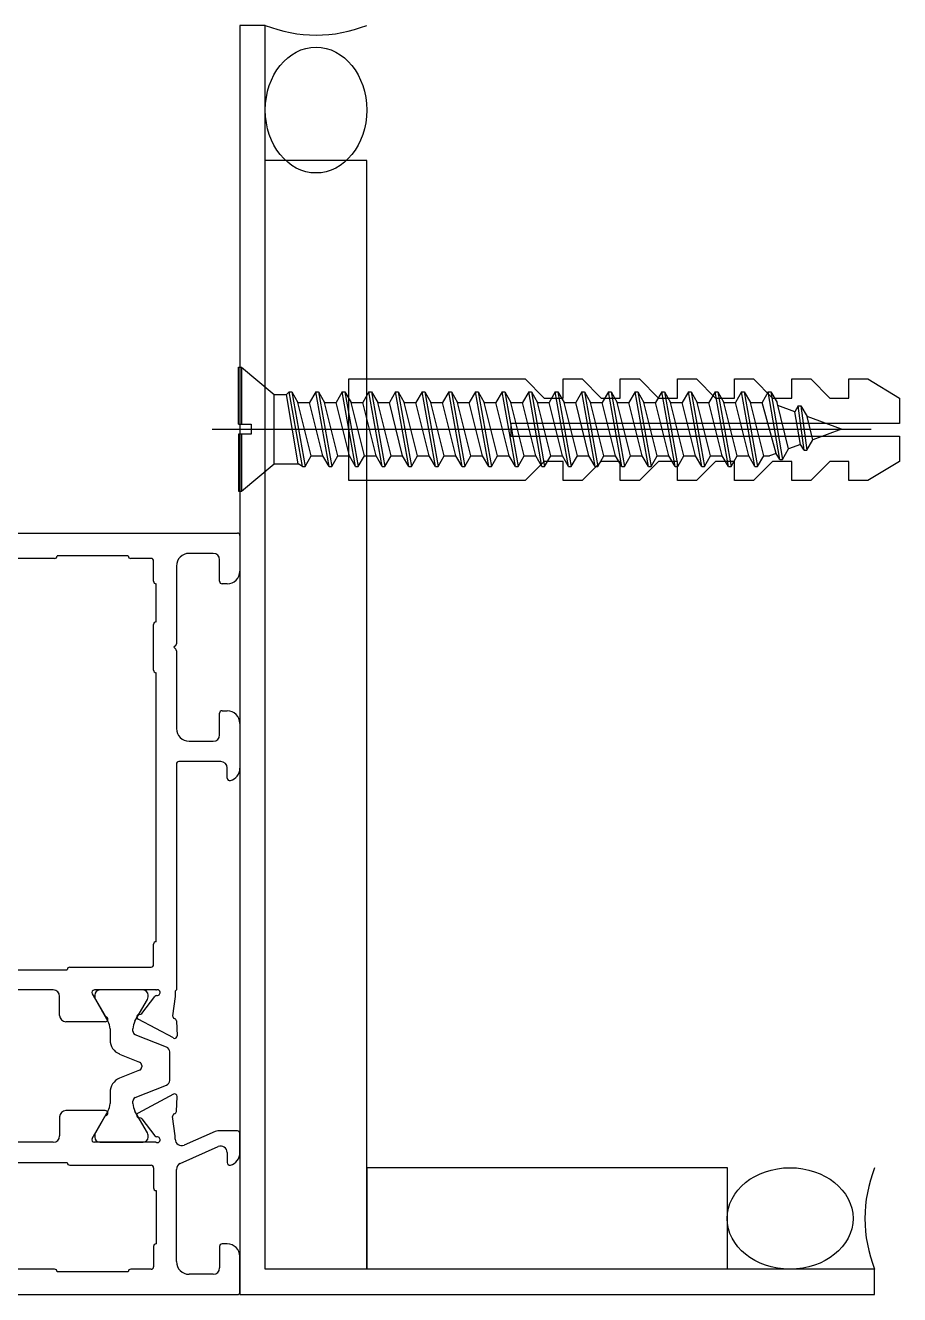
# Model space of a CAD drawing. Header units: inches. Extents: x -12530 to 36157, y 78659 to 110077.
# Drawn here: x 8594.9 to 8663.8, y 87925.6 to 88025.6 of the extents above; entities that cross this region are included whole.
import ezdxf

# ---------------------------------------------------------------- set-up
doc = ezdxf.new("R2010")
doc.units = ezdxf.units.IN
doc.header["$MEASUREMENT"] = 0
doc.layers.add('freecads.com', color=7, linetype='Continuous')

msp = doc.modelspace()

# ---------------------------------------------------------------- linework, layer by layer
at = {"layer": 'freecads.com'}
for p, q in [((8613.8, 88025.63), (8611.8, 88025.63)), ((8611.8, 88025.63), (8611.8, 87925.63)), ((8613.8, 87927.63), (8613.8, 88025.63)), ((8621.8, 88014.98), (8613.8, 88014.98)), ((8621.8, 87927.63), (8621.8, 88014.98)), ((8537, 87985.63), (8611.6, 87985.63)), ((8611.8, 87985.43), (8611.8, 87982.63)), ((8609.7, 87984.03), (8607.8, 87984.03)), ((8597.2, 87983.63), (8592.6, 87983.63)), ((8603, 87983.83), (8597.4, 87983.83)), ((8604.8, 87983.63), (8603.2, 87983.63)), ((8605, 87981.83), (8605, 87983.43)), ((8606.8, 87983.03), (8606.8, 87976.91)), ((8610.2, 87981.83), (8610.2, 87983.53)), ((8605.2, 87978.63), (8605.2, 87981.63)), ((8610.8, 87981.63), (8610.4, 87981.63)), ((8605, 87974.83), (8605, 87978.43)), ((8606.75, 87976.77), (8606.6, 87976.63)), ((8606.6, 87976.63), (8606.75, 87976.49)), ((8606.8, 87976.35), (8606.8, 87970.23)), ((8605.2, 87953.43), (8605.2, 87974.63)), ((8610.2, 87969.73), (8610.2, 87971.43)), ((8610.4, 87971.63), (8610.8, 87971.63)), ((8611.8, 87970.63), (8611.8, 87967.1)), ((8607.8, 87969.23), (8609.7, 87969.23)), ((8606.8, 87967.43), (8606.8, 87949.63)), ((8610.3, 87967.63), (8607, 87967.63)), ((8610.8, 87966.33), (8610.8, 87967.13)), ((8605, 87951.63), (8605, 87953.23)), ((8565.6, 87951.23), (8598.2, 87951.23)), ((8598.4, 87951.43), (8604.8, 87951.43)), ((8597.1, 87949.63), (8565, 87949.63)), ((8597.6, 87947.63), (8597.6, 87949.13)), ((8600.16, 87949.33), (8601.16, 87947.61)), ((8605.17, 87949.63), (8600.34, 87949.63)), ((8600.37, 87949.23), (8600.37, 87949.08)), ((8604.17, 87949.63), (8600.77, 87949.63)), ((8604.08, 87947.78), (8605.09, 87949.12)), ((8604.57, 87949.08), (8604.57, 87949.23)), ((8606.7, 87949.13), (8606.5, 87947.6)), ((8606.8, 87949.63), (8606.7, 87949.53)), ((8606.7, 87949.53), (8606.7, 87949.13)), ((8600.43, 87948.88), (8601.41, 87947.17)), ((8603.53, 87947.17), (8604.52, 87948.88)), ((8601.2, 87947.13), (8598.1, 87947.13)), ((8606.57, 87945.85), (8603.78, 87947.33)), ((8606.64, 87947.39), (8606.66, 87947.38)), ((8606.8, 87947.2), (8606.86, 87946.03)), ((8601.57, 87946.57), (8601.57, 87945.7)), ((8603.37, 87946.39), (8603.37, 87946.57)), ((8606.02, 87945.12), (8603.56, 87946.11)), ((8602.32, 87944.58), (8603.89, 87943.95)), ((8606.27, 87942.51), (8606.27, 87944.75)), ((8603.89, 87943.31), (8602.32, 87942.68)), ((8604.07, 87943.67), (8604.07, 87943.58)), ((8603.56, 87941.15), (8606.02, 87942.14)), ((8601.57, 87941.56), (8601.57, 87940.69)), ((8606.57, 87941.41), (8603.78, 87939.93)), ((8606.8, 87940.06), (8606.86, 87941.23)), ((8601.2, 87940.13), (8598.1, 87940.13)), ((8601.41, 87940.09), (8600.43, 87938.38)), ((8603.37, 87940.69), (8603.37, 87940.87)), ((8604.52, 87938.38), (8603.53, 87940.09)), ((8597.6, 87939.63), (8597.6, 87938.13)), ((8600.16, 87937.93), (8601.16, 87939.65)), ((8604.08, 87939.48), (8605.09, 87938.14)), ((8606.7, 87938.13), (8606.5, 87939.66)), ((8606.64, 87939.87), (8606.66, 87939.88)), ((8600.37, 87938.18), (8600.37, 87938.03)), ((8604.57, 87938.03), (8604.57, 87938.18)), ((8606.7, 87937.87), (8606.7, 87938.13)), ((8609.85, 87938.49), (8607.41, 87937.41)), ((8611.6, 87938.53), (8610.05, 87938.53)), ((8611.8, 87936.8), (8611.8, 87938.33)), ((8597.1, 87937.63), (8565, 87937.63)), ((8605.17, 87937.63), (8600.34, 87937.63)), ((8600.77, 87937.63), (8604.17, 87937.63)), ((8607.1, 87935.96), (8610.1, 87937.29)), ((8565.6, 87936.03), (8598.2, 87936.03)), ((8610.8, 87936.83), (8610.8, 87936.03)), ((8598.4, 87935.83), (8604.8, 87935.83)), ((8605, 87935.63), (8605, 87934.03)), ((8606.8, 87928.23), (8606.8, 87935.5)), ((8650.21, 87935.63), (8621.8, 87935.63)), ((8621.8, 87935.63), (8621.8, 87927.63)), ((8650.21, 87927.63), (8650.21, 87935.63)), ((8605.2, 87933.83), (8605.2, 87929.63)), ((8605, 87929.43), (8605, 87927.83)), ((8610.2, 87929.43), (8610.2, 87927.73)), ((8610.8, 87929.63), (8610.4, 87929.63)), ((8611.8, 87925.83), (8611.8, 87928.63)), ((8597.2, 87927.63), (8592.6, 87927.63)), ((8603, 87927.43), (8597.4, 87927.43)), ((8604.8, 87927.63), (8603.2, 87927.63)), ((8609.7, 87927.23), (8607.8, 87927.23)), ((8661.8, 87927.63), (8613.8, 87927.63)), ((8661.8, 87925.63), (8661.8, 87927.63)), ((8562, 87925.63), (8611.6, 87925.63)), ((8611.8, 87925.63), (8661.8, 87925.63))]:
    msp.add_line(p, q, dxfattribs=at)
at = {"layer": 'freecads.com', "ltscale": 3}
for p, q in [((8611.68, 87994.22), (8611.68, 87998.71)), ((8611.68, 87998.71), (8611.93, 87998.71)), ((8611.93, 87998.71), (8611.93, 87994.22)), ((8611.93, 87998.71), (8614.51, 87996.55)), ((8620.37, 87989.77), (8620.37, 87997.77)), ((8620.37, 87997.77), (8634.27, 87997.77)), ((8634.27, 87997.77), (8635.77, 87996.27)), ((8637.27, 87996.27), (8637.27, 87997.77)), ((8637.27, 87997.77), (8638.77, 87997.77)), ((8638.77, 87997.77), (8640.27, 87996.27)), ((8641.77, 87996.27), (8641.77, 87997.77)), ((8641.77, 87997.77), (8643.27, 87997.77)), ((8643.27, 87997.77), (8644.77, 87996.27)), ((8646.27, 87996.27), (8646.27, 87997.77)), ((8646.27, 87997.77), (8647.77, 87997.77)), ((8647.77, 87997.77), (8649.27, 87996.27)), ((8650.77, 87996.27), (8650.77, 87997.77)), ((8650.77, 87997.77), (8652.27, 87997.77)), ((8652.27, 87997.77), (8653.77, 87996.27)), ((8655.27, 87996.27), (8655.27, 87997.77)), ((8655.27, 87997.77), (8656.77, 87997.77)), ((8656.77, 87997.77), (8658.27, 87996.27)), ((8659.77, 87996.27), (8659.77, 87997.77)), ((8659.77, 87997.77), (8661.27, 87997.77)), ((8661.27, 87997.77), (8663.77, 87996.27)), ((8614.51, 87991.08), (8614.51, 87996.55)), ((8614.51, 87996.55), (8615.47, 87996.55)), ((8615.67, 87996.75), (8615.47, 87996.55)), ((8616.4, 87991.08), (8615.47, 87996.55)), ((8616.72, 87990.88), (8615.67, 87996.75)), ((8615.67, 87996.75), (8615.88, 87996.75)), ((8615.88, 87996.75), (8616.93, 87990.88)), ((8615.88, 87996.75), (8616.37, 87995.91)), ((8617.77, 87996.75), (8617.28, 87995.91)), ((8618.82, 87990.88), (8617.77, 87996.75)), ((8617.77, 87996.75), (8617.98, 87996.75)), ((8617.98, 87996.75), (8619.03, 87990.88)), ((8617.98, 87996.75), (8618.46, 87995.91)), ((8619.87, 87996.75), (8619.38, 87995.91)), ((8620.91, 87990.88), (8619.87, 87996.75)), ((8619.87, 87996.75), (8620.08, 87996.75)), ((8620.08, 87996.75), (8621.12, 87990.88)), ((8620.08, 87996.75), (8620.56, 87995.91)), ((8621.96, 87996.75), (8621.48, 87995.91)), ((8621.96, 87996.75), (8622.17, 87996.75)), ((8623.01, 87990.88), (8621.96, 87996.75)), ((8622.17, 87996.75), (8622.66, 87995.91)), ((8622.17, 87996.75), (8623.22, 87990.88)), ((8624.06, 87996.75), (8623.58, 87995.91)), ((8625.11, 87990.88), (8624.06, 87996.75)), ((8624.06, 87996.75), (8624.27, 87996.75)), ((8624.27, 87996.75), (8625.32, 87990.88)), ((8624.27, 87996.75), (8624.75, 87995.91)), ((8626.16, 87996.75), (8625.67, 87995.91)), ((8627.21, 87990.88), (8626.16, 87996.75)), ((8626.16, 87996.75), (8626.37, 87996.75)), ((8626.37, 87996.75), (8627.42, 87990.88)), ((8626.37, 87996.75), (8626.85, 87995.91)), ((8628.25, 87996.75), (8627.77, 87995.91)), ((8628.25, 87996.75), (8628.46, 87996.75)), ((8629.3, 87990.88), (8628.25, 87996.75)), ((8628.46, 87996.75), (8628.95, 87995.91)), ((8628.46, 87996.75), (8629.51, 87990.88)), ((8630.35, 87996.75), (8629.87, 87995.91)), ((8630.35, 87996.75), (8630.56, 87996.75)), ((8631.4, 87990.88), (8630.35, 87996.75)), ((8630.56, 87996.75), (8631.05, 87995.91)), ((8630.56, 87996.75), (8631.61, 87990.88)), ((8632.45, 87996.75), (8631.96, 87995.91)), ((8632.45, 87996.75), (8632.66, 87996.75)), ((8633.5, 87990.88), (8632.45, 87996.75)), ((8632.66, 87996.75), (8633.14, 87995.91)), ((8632.66, 87996.75), (8633.71, 87990.88)), ((8634.55, 87996.75), (8634.06, 87995.91)), ((8634.55, 87996.75), (8634.76, 87996.75)), ((8635.59, 87990.88), (8634.55, 87996.75)), ((8634.76, 87996.75), (8635.24, 87995.91)), ((8634.76, 87996.75), (8635.8, 87990.88)), ((8635.77, 87996.27), (8637.27, 87996.27)), ((8636.64, 87996.75), (8636.16, 87995.91)), ((8636.64, 87996.75), (8636.85, 87996.75)), ((8637.69, 87990.88), (8636.64, 87996.75)), ((8636.85, 87996.75), (8637.34, 87995.91)), ((8636.85, 87996.75), (8637.9, 87990.88)), ((8638.74, 87996.75), (8638.26, 87995.91)), ((8639.79, 87990.88), (8638.74, 87996.75)), ((8638.74, 87996.75), (8638.95, 87996.75)), ((8638.95, 87996.75), (8640, 87990.88)), ((8638.95, 87996.75), (8639.43, 87995.91)), ((8640.27, 87996.27), (8641.77, 87996.27)), ((8640.84, 87996.75), (8640.35, 87995.91)), ((8641.89, 87990.88), (8640.84, 87996.75)), ((8640.84, 87996.75), (8641.05, 87996.75)), ((8641.05, 87996.75), (8642.1, 87990.88)), ((8641.05, 87996.75), (8641.53, 87995.91)), ((8642.94, 87996.75), (8642.45, 87995.91)), ((8642.94, 87996.75), (8643.14, 87996.75)), ((8643.98, 87990.88), (8642.94, 87996.75)), ((8643.14, 87996.75), (8643.63, 87995.91)), ((8643.14, 87996.75), (8644.19, 87990.88)), ((8645.03, 87996.75), (8644.55, 87995.91)), ((8644.77, 87996.27), (8646.27, 87996.27)), ((8645.03, 87996.75), (8645.24, 87996.75)), ((8646.08, 87990.88), (8645.03, 87996.75)), ((8645.24, 87996.75), (8645.73, 87995.91)), ((8645.24, 87996.75), (8646.29, 87990.88)), ((8647.13, 87996.75), (8646.65, 87995.91)), ((8647.13, 87996.75), (8647.34, 87996.75)), ((8648.18, 87990.88), (8647.13, 87996.75)), ((8647.34, 87996.75), (8647.82, 87995.91)), ((8647.34, 87996.75), (8648.39, 87990.88)), ((8649.23, 87996.75), (8648.74, 87995.91)), ((8649.23, 87996.75), (8649.44, 87996.75)), ((8650.28, 87990.88), (8649.23, 87996.75)), ((8649.27, 87996.27), (8650.77, 87996.27)), ((8649.44, 87996.75), (8649.92, 87995.91)), ((8649.44, 87996.75), (8650.49, 87990.88)), ((8651.32, 87996.75), (8650.84, 87995.91)), ((8651.32, 87996.75), (8651.53, 87996.75)), ((8652.37, 87990.88), (8651.32, 87996.75)), ((8651.53, 87996.75), (8652.02, 87995.91)), ((8651.53, 87996.75), (8652.58, 87990.88)), ((8653.42, 87996.75), (8652.94, 87995.91)), ((8653.42, 87996.75), (8653.63, 87996.75)), ((8654.33, 87991.43), (8653.42, 87996.75)), ((8653.63, 87996.75), (8654.12, 87995.91)), ((8653.63, 87996.75), (8654.54, 87991.43)), ((8653.77, 87996.27), (8655.27, 87996.27)), ((8658.27, 87996.27), (8659.77, 87996.27)), ((8663.77, 87996.27), (8663.77, 87994.27)), ((8617.41, 87991.72), (8616.37, 87995.91)), ((8616.37, 87995.91), (8617.28, 87995.91)), ((8618.33, 87991.72), (8617.28, 87995.91)), ((8619.51, 87991.72), (8618.46, 87995.91)), ((8618.46, 87995.91), (8619.38, 87995.91)), ((8620.43, 87991.72), (8619.38, 87995.91)), ((8621.61, 87991.72), (8620.56, 87995.91)), ((8620.56, 87995.91), (8621.48, 87995.91)), ((8622.53, 87991.72), (8621.48, 87995.91)), ((8623.71, 87991.72), (8622.66, 87995.91)), ((8622.66, 87995.91), (8623.58, 87995.91)), ((8624.62, 87991.72), (8623.58, 87995.91)), ((8625.8, 87991.72), (8624.75, 87995.91)), ((8624.75, 87995.91), (8625.67, 87995.91)), ((8626.72, 87991.72), (8625.67, 87995.91)), ((8627.9, 87991.72), (8626.85, 87995.91)), ((8626.85, 87995.91), (8627.77, 87995.91)), ((8628.82, 87991.72), (8627.77, 87995.91)), ((8630, 87991.72), (8628.95, 87995.91)), ((8628.95, 87995.91), (8629.87, 87995.91)), ((8630.92, 87991.72), (8629.87, 87995.91)), ((8632.09, 87991.72), (8631.05, 87995.91)), ((8631.05, 87995.91), (8631.96, 87995.91)), ((8633.01, 87991.72), (8631.96, 87995.91)), ((8634.19, 87991.72), (8633.14, 87995.91)), ((8633.14, 87995.91), (8634.06, 87995.91)), ((8635.11, 87991.72), (8634.06, 87995.91)), ((8636.29, 87991.72), (8635.24, 87995.91)), ((8635.24, 87995.91), (8636.16, 87995.91)), ((8637.21, 87991.72), (8636.16, 87995.91)), ((8638.39, 87991.72), (8637.34, 87995.91)), ((8637.34, 87995.91), (8638.26, 87995.91)), ((8639.3, 87991.72), (8638.26, 87995.91)), ((8640.48, 87991.72), (8639.43, 87995.91)), ((8639.43, 87995.91), (8640.35, 87995.91)), ((8641.4, 87991.72), (8640.35, 87995.91)), ((8642.58, 87991.72), (8641.53, 87995.91)), ((8641.53, 87995.91), (8642.45, 87995.91)), ((8643.5, 87991.72), (8642.45, 87995.91)), ((8644.68, 87991.72), (8643.63, 87995.91)), ((8643.63, 87995.91), (8644.55, 87995.91)), ((8645.6, 87991.72), (8644.55, 87995.91)), ((8646.78, 87991.72), (8645.73, 87995.91)), ((8645.73, 87995.91), (8646.65, 87995.91)), ((8647.69, 87991.72), (8646.65, 87995.91)), ((8648.87, 87991.72), (8647.82, 87995.91)), ((8647.82, 87995.91), (8648.74, 87995.91)), ((8649.79, 87991.72), (8648.74, 87995.91)), ((8649.92, 87995.91), (8650.84, 87995.91)), ((8650.97, 87991.72), (8649.92, 87995.91)), ((8651.89, 87991.72), (8650.84, 87995.91)), ((8652.02, 87995.91), (8652.94, 87995.91)), ((8653.07, 87991.72), (8652.02, 87995.91)), ((8654.05, 87991.91), (8652.94, 87995.91)), ((8655.03, 87992.27), (8654.12, 87995.91)), ((8655.52, 87995.18), (8654.18, 87995.67)), ((8655.79, 87995.66), (8655.52, 87995.18)), ((8655.97, 87992.62), (8655.52, 87995.18)), ((8656.25, 87992.15), (8655.79, 87995.66)), ((8655.79, 87995.66), (8656, 87995.66)), ((8656, 87995.66), (8656.46, 87992.15)), ((8656, 87995.66), (8656.49, 87994.82)), ((8611.68, 87994.22), (8612.68, 87994.22)), ((8612.68, 87994.22), (8612.68, 87993.42)), ((8663.77, 87994.27), (8633.15, 87994.27)), ((8633.15, 87994.27), (8633.15, 87993.27)), ((8659.19, 87993.82), (8656.49, 87994.82)), ((8656.94, 87992.98), (8656.49, 87994.82)), ((8611.68, 87993.42), (8611.68, 87988.92)), ((8612.68, 87993.42), (8611.68, 87993.42)), ((8611.93, 87993.42), (8611.93, 87988.92)), ((8633.15, 87993.27), (8663.77, 87993.27)), ((8659.19, 87993.82), (8656.94, 87992.98)), ((8663.77, 87993.27), (8663.77, 87991.27)), ((8654.54, 87991.43), (8655.03, 87992.27)), ((8655.97, 87992.62), (8655.03, 87992.27)), ((8656.25, 87992.15), (8655.97, 87992.62)), ((8656.25, 87992.15), (8656.46, 87992.15)), ((8656.46, 87992.15), (8656.94, 87992.98)), ((8611.93, 87988.92), (8614.51, 87991.08)), ((8614.51, 87991.08), (8616.4, 87991.08)), ((8616.72, 87990.88), (8616.4, 87991.08)), ((8616.93, 87990.88), (8617.41, 87991.72)), ((8617.41, 87991.72), (8618.33, 87991.72)), ((8618.82, 87990.88), (8618.33, 87991.72)), ((8619.03, 87990.88), (8619.51, 87991.72)), ((8619.51, 87991.72), (8620.43, 87991.72)), ((8620.91, 87990.88), (8620.43, 87991.72)), ((8621.12, 87990.88), (8621.61, 87991.72)), ((8621.61, 87991.72), (8622.53, 87991.72)), ((8623.01, 87990.88), (8622.53, 87991.72)), ((8623.22, 87990.88), (8623.71, 87991.72)), ((8623.71, 87991.72), (8624.62, 87991.72)), ((8625.11, 87990.88), (8624.62, 87991.72)), ((8625.32, 87990.88), (8625.8, 87991.72)), ((8625.8, 87991.72), (8626.72, 87991.72)), ((8627.21, 87990.88), (8626.72, 87991.72)), ((8627.42, 87990.88), (8627.9, 87991.72)), ((8627.9, 87991.72), (8628.82, 87991.72)), ((8629.3, 87990.88), (8628.82, 87991.72)), ((8629.51, 87990.88), (8630, 87991.72)), ((8630, 87991.72), (8630.92, 87991.72)), ((8631.4, 87990.88), (8630.92, 87991.72)), ((8631.61, 87990.88), (8632.09, 87991.72)), ((8632.09, 87991.72), (8633.01, 87991.72)), ((8633.5, 87990.88), (8633.01, 87991.72)), ((8633.71, 87990.88), (8634.19, 87991.72)), ((8634.19, 87991.72), (8635.11, 87991.72)), ((8635.77, 87991.27), (8634.27, 87989.77)), ((8635.59, 87990.88), (8635.11, 87991.72)), ((8637.27, 87991.27), (8635.77, 87991.27)), ((8635.8, 87990.88), (8636.29, 87991.72)), ((8636.29, 87991.72), (8637.21, 87991.72)), ((8637.69, 87990.88), (8637.21, 87991.72)), ((8637.27, 87989.77), (8637.27, 87991.27)), ((8637.9, 87990.88), (8638.39, 87991.72)), ((8638.39, 87991.72), (8639.3, 87991.72)), ((8640.27, 87991.27), (8638.77, 87989.77)), ((8639.79, 87990.88), (8639.3, 87991.72)), ((8640, 87990.88), (8640.48, 87991.72)), ((8641.77, 87991.27), (8640.27, 87991.27)), ((8640.48, 87991.72), (8641.4, 87991.72)), ((8641.89, 87990.88), (8641.4, 87991.72)), ((8641.77, 87989.77), (8641.77, 87991.27)), ((8642.1, 87990.88), (8642.58, 87991.72)), ((8642.58, 87991.72), (8643.5, 87991.72)), ((8644.77, 87991.27), (8643.27, 87989.77)), ((8643.98, 87990.88), (8643.5, 87991.72)), ((8644.19, 87990.88), (8644.68, 87991.72)), ((8644.68, 87991.72), (8645.6, 87991.72)), ((8646.27, 87991.27), (8644.77, 87991.27)), ((8646.08, 87990.88), (8645.6, 87991.72)), ((8646.27, 87989.77), (8646.27, 87991.27)), ((8646.29, 87990.88), (8646.78, 87991.72)), ((8646.78, 87991.72), (8647.69, 87991.72)), ((8648.18, 87990.88), (8647.69, 87991.72)), ((8649.27, 87991.27), (8647.77, 87989.77)), ((8648.39, 87990.88), (8648.87, 87991.72)), ((8648.87, 87991.72), (8649.79, 87991.72)), ((8650.77, 87991.27), (8649.27, 87991.27)), ((8650.28, 87990.88), (8649.79, 87991.72)), ((8650.49, 87990.88), (8650.97, 87991.72)), ((8650.77, 87989.77), (8650.77, 87991.27)), ((8650.97, 87991.72), (8651.89, 87991.72)), ((8652.37, 87990.88), (8651.89, 87991.72)), ((8653.77, 87991.27), (8652.27, 87989.77)), ((8652.58, 87990.88), (8653.07, 87991.72)), ((8653.07, 87991.72), (8653.53, 87991.72)), ((8654.05, 87991.91), (8653.53, 87991.72)), ((8655.27, 87991.27), (8653.77, 87991.27)), ((8654.33, 87991.43), (8654.05, 87991.91)), ((8654.33, 87991.43), (8654.54, 87991.43)), ((8655.27, 87989.77), (8655.27, 87991.27)), ((8658.27, 87991.27), (8656.77, 87989.77)), ((8659.77, 87991.27), (8658.27, 87991.27)), ((8659.77, 87989.77), (8659.77, 87991.27)), ((8663.77, 87991.27), (8661.27, 87989.77)), ((8616.72, 87990.88), (8616.93, 87990.88)), ((8618.82, 87990.88), (8619.03, 87990.88)), ((8620.91, 87990.88), (8621.12, 87990.88)), ((8623.01, 87990.88), (8623.22, 87990.88)), ((8625.11, 87990.88), (8625.32, 87990.88)), ((8627.21, 87990.88), (8627.42, 87990.88)), ((8629.3, 87990.88), (8629.51, 87990.88)), ((8631.4, 87990.88), (8631.61, 87990.88)), ((8633.5, 87990.88), (8633.71, 87990.88)), ((8635.59, 87990.88), (8635.8, 87990.88)), ((8637.69, 87990.88), (8637.9, 87990.88)), ((8639.79, 87990.88), (8640, 87990.88)), ((8641.89, 87990.88), (8642.1, 87990.88)), ((8643.98, 87990.88), (8644.19, 87990.88)), ((8646.08, 87990.88), (8646.29, 87990.88)), ((8648.18, 87990.88), (8648.39, 87990.88)), ((8650.28, 87990.88), (8650.49, 87990.88)), ((8652.37, 87990.88), (8652.58, 87990.88)), ((8634.27, 87989.77), (8620.37, 87989.77)), ((8638.77, 87989.77), (8637.27, 87989.77)), ((8643.27, 87989.77), (8641.77, 87989.77)), ((8647.77, 87989.77), (8646.27, 87989.77)), ((8652.27, 87989.77), (8650.77, 87989.77)), ((8656.77, 87989.77), (8655.27, 87989.77)), ((8661.27, 87989.77), (8659.77, 87989.77)), ((8611.68, 87988.92), (8611.93, 87988.92))]:
    msp.add_line(p, q, dxfattribs=at)
at = {"layer": 'freecads.com', "ltscale": 2}
msp.add_line((8609.62, 87993.82), (8661.52, 87993.82), dxfattribs=at)
at = {"layer": 'freecads.com'}
for centre, radius, start, end in [((8617.8, 88035.76), 10.89, 248.455, 291.545), ((8611.6, 87985.43), 0.2, 0, 90), ((8607.8, 87983.03), 1, 90, 180), ((8609.7, 87983.53), 0.5, 0, 90), ((8597.2, 87983.83), 0.2, 270, 0), ((8603.2, 87983.83), 0.2, 180, 270), ((8604.8, 87983.43), 0.2, 0, 90), ((8610.8, 87982.63), 1, 270, 0), ((8605.2, 87981.83), 0.2, 180, 270), ((8610.4, 87981.83), 0.2, 180, 270), ((8605.2, 87978.43), 0.2, 90, 180), ((8606.6, 87976.91), 0.2, 315, 0), ((8606.6, 87976.35), 0.2, 360, 45), ((8605.2, 87974.83), 0.2, 180, 270), ((8610.4, 87971.43), 0.2, 90, 180), ((8610.8, 87970.63), 1, 0, 90), ((8607.8, 87970.23), 1, 180, 270), ((8609.7, 87969.73), 0.5, 270, 0), ((8607, 87967.43), 0.2, 90, 180), ((8610.3, 87967.13), 0.5, 0, 90), ((8610.8, 87967.1), 1, 284.4775, 360), ((8611, 87966.33), 0.2, 180, 284.4776), ((8605.2, 87953.23), 0.2, 90, 180), ((8598.4, 87951.23), 0.2, 90, 180), ((8604.8, 87951.63), 0.2, 270, 0), ((8597.1, 87949.13), 0.5, 0, 90), ((8600.34, 87949.43), 0.2, 90, 210), ((8600.77, 87949.23), 0.4, 90, 180), ((8600.77, 87949.08), 0.4, 180, 210), ((8604.17, 87949.23), 0.4, 0, 90), ((8604.17, 87949.08), 0.4, 330, 0), ((8605.25, 87949), 0.2, 86.7238, 143.001), ((8605.17, 87949.83), 0.2, 270, 288.0026), ((8605.3, 87949.42), 0.235, 30.761, 108.0026), ((8605.27, 87949.44), 0.248, 266.7238, 21.9311), ((8598.1, 87947.63), 0.5, 180, 270), ((8601.33, 87947.71), 0.2, 210, 251.4096), ((8601.2, 87947.33), 0.2, 270, 71.4096), ((8600.37, 87946.57), 1.2, 0, 30), ((8604.57, 87946.57), 1.2, 150, 180), ((8603.87, 87947.5), 0.2, 83.001, 242.0469), ((8603.92, 87947.9), 0.2, 263.001, 323.001), ((8606.7, 87947.58), 0.2, 175.001, 253.001), ((8606.6, 87947.19), 0.2, 3.001, 73.001), ((8603.67, 87946.39), 0.3, 180, 248), ((8606.66, 87946.02), 0.2, 242.0469, 3.001), ((8602.77, 87945.7), 1.2, 180, 248), ((8605.87, 87944.75), 0.4, 360, 68), ((8603.77, 87943.67), 0.3, 0, 68), ((8603.77, 87943.58), 0.3, 292, 0), ((8602.77, 87941.56), 1.2, 112, 180), ((8605.87, 87942.51), 0.4, 292, 0), ((8603.67, 87940.87), 0.3, 112, 180), ((8606.66, 87941.24), 0.2, 356.999, 117.9531), ((8598.1, 87939.63), 0.5, 90, 180), ((8601.2, 87939.93), 0.2, 288.5904, 90), ((8600.37, 87940.69), 1.2, 330, 0), ((8604.57, 87940.69), 1.2, 180, 210), ((8606.6, 87940.07), 0.2, 286.999, 356.999), ((8601.33, 87939.55), 0.2, 108.5904, 150), ((8603.87, 87939.76), 0.2, 117.9531, 276.999), ((8603.92, 87939.36), 0.2, 36.999, 96.999), ((8606.7, 87939.68), 0.2, 106.999, 184.999), ((8597.1, 87938.13), 0.5, 270, 0), ((8600.77, 87938.18), 0.4, 150, 180), ((8600.77, 87938.03), 0.4, 180, 270), ((8604.17, 87938.03), 0.4, 270, 0), ((8604.17, 87938.18), 0.4, 360, 30), ((8605.25, 87938.26), 0.2, 216.999, 273.2762), ((8605.27, 87937.82), 0.248, 338.0689, 93.2762), ((8610.05, 87938.03), 0.5, 90, 113.8405), ((8611.6, 87938.33), 0.2, 0, 90), ((8600.34, 87937.83), 0.2, 150, 270), ((8605.17, 87937.43), 0.2, 71.9974, 90), ((8605.3, 87937.84), 0.235, 251.9974, 329.239), ((8607.2, 87937.87), 0.5, 180, 293.8405), ((8610.3, 87936.83), 0.5, 0, 113.8405), ((8598.4, 87936.03), 0.2, 180, 270), ((8611, 87936.03), 0.2, 180, 284.4776), ((8610.8, 87936.8), 1, 284.4775, 360), ((8604.8, 87935.63), 0.2, 0, 90), ((8607.3, 87935.5), 0.5, 113.8405, 180), ((8671.93, 87931.63), 10.89, 158.455, 201.545), ((8605.2, 87934.03), 0.2, 180, 270), ((8605.2, 87929.43), 0.2, 90, 180), ((8610.4, 87929.43), 0.2, 90, 180), ((8610.8, 87928.63), 1, 0, 90), ((8607.8, 87928.23), 1, 180, 270), ((8597.2, 87927.43), 0.2, 0, 90), ((8603.2, 87927.43), 0.2, 90, 180), ((8604.8, 87927.83), 0.2, 270, 360), ((8609.7, 87927.73), 0.5, 270, 0), ((8611.6, 87925.83), 0.2, 270, 0)]:
    msp.add_arc(centre, radius, start, end, dxfattribs=at)
for centre, major_axis in [((8617.8, 88018.96), (0, -4.96)), ((8655.14, 87931.63), (-4.96, 0))]:
    msp.add_ellipse(centre, major_axis=major_axis, ratio=0.805757, dxfattribs=at)

doc.saveas('drawing.dxf')
